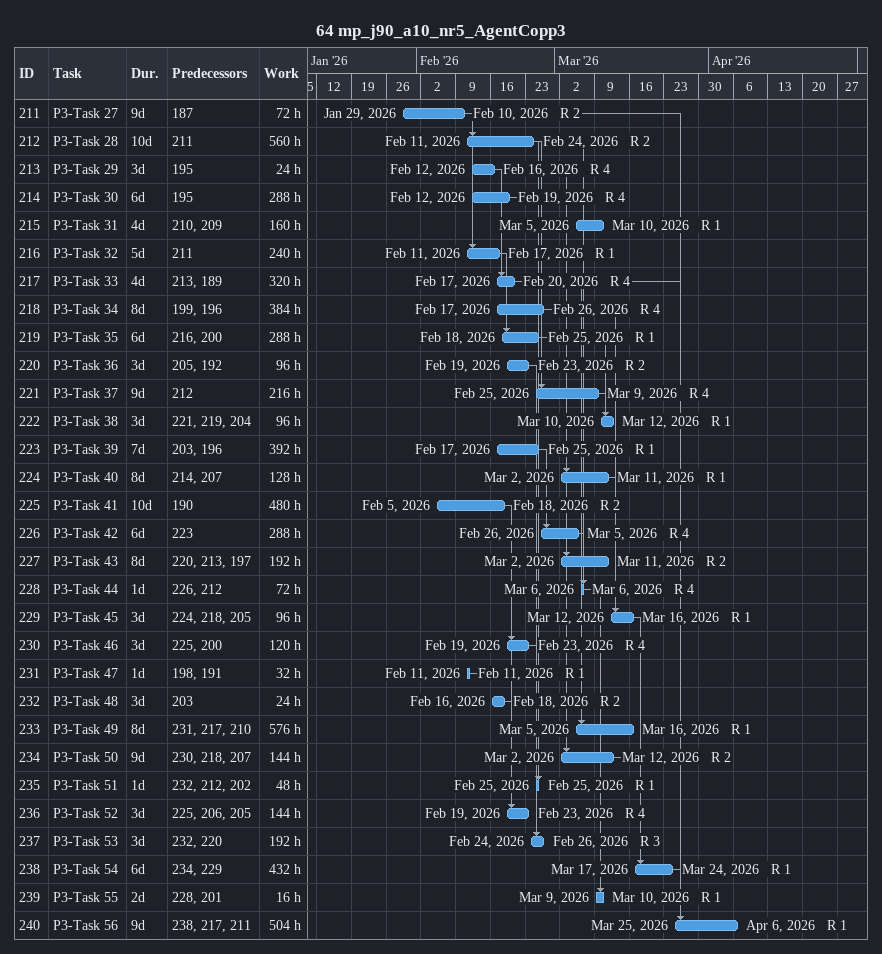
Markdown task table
64 mp_j90_a10_nr5_AgentCopp3

| ID | Task | Duration | Start | Finish | Predecessors | Resources | Work (h) |
|---|---|---|---|---|---|---|---|
| 211 | P3-Task 27 | 9d | 2026-01-29 | 2026-02-10 | 187 | R 2 | 72 |
| 212 | P3-Task 28 | 10d | 2026-02-11 | 2026-02-24 | 211 | R 2 | 560 |
| 213 | P3-Task 29 | 3d | 2026-02-12 | 2026-02-16 | 195 | R 4 | 24 |
| 214 | P3-Task 30 | 6d | 2026-02-12 | 2026-02-19 | 195 | R 4 | 288 |
| 215 | P3-Task 31 | 4d | 2026-03-05 | 2026-03-10 | 210, 209 | R 1 | 160 |
| 216 | P3-Task 32 | 5d | 2026-02-11 | 2026-02-17 | 211 | R 1 | 240 |
| 217 | P3-Task 33 | 4d | 2026-02-17 | 2026-02-20 | 213, 189 | R 4 | 320 |
| 218 | P3-Task 34 | 8d | 2026-02-17 | 2026-02-26 | 199, 196 | R 4 | 384 |
| 219 | P3-Task 35 | 6d | 2026-02-18 | 2026-02-25 | 216, 200 | R 1 | 288 |
| 220 | P3-Task 36 | 3d | 2026-02-19 | 2026-02-23 | 205, 192 | R 2 | 96 |
| 221 | P3-Task 37 | 9d | 2026-02-25 | 2026-03-09 | 212 | R 4 | 216 |
| 222 | P3-Task 38 | 3d | 2026-03-10 | 2026-03-12 | 221, 219, 204 | R 1 | 96 |
| 223 | P3-Task 39 | 7d | 2026-02-17 | 2026-02-25 | 203, 196 | R 1 | 392 |
| 224 | P3-Task 40 | 8d | 2026-03-02 | 2026-03-11 | 214, 207 | R 1 | 128 |
| 225 | P3-Task 41 | 10d | 2026-02-05 | 2026-02-18 | 190 | R 2 | 480 |
| 226 | P3-Task 42 | 6d | 2026-02-26 | 2026-03-05 | 223 | R 4 | 288 |
| 227 | P3-Task 43 | 8d | 2026-03-02 | 2026-03-11 | 220, 213, 197 | R 2 | 192 |
| 228 | P3-Task 44 | 1d | 2026-03-06 | 2026-03-06 | 226, 212 | R 4 | 72 |
| 229 | P3-Task 45 | 3d | 2026-03-12 | 2026-03-16 | 224, 218, 205 | R 1 | 96 |
| 230 | P3-Task 46 | 3d | 2026-02-19 | 2026-02-23 | 225, 200 | R 4 | 120 |
| 231 | P3-Task 47 | 1d | 2026-02-11 | 2026-02-11 | 198, 191 | R 1 | 32 |
| 232 | P3-Task 48 | 3d | 2026-02-16 | 2026-02-18 | 203 | R 2 | 24 |
| 233 | P3-Task 49 | 8d | 2026-03-05 | 2026-03-16 | 231, 217, 210 | R 1 | 576 |
| 234 | P3-Task 50 | 9d | 2026-03-02 | 2026-03-12 | 230, 218, 207 | R 2 | 144 |
| 235 | P3-Task 51 | 1d | 2026-02-25 | 2026-02-25 | 232, 212, 202 | R 1 | 48 |
| 236 | P3-Task 52 | 3d | 2026-02-19 | 2026-02-23 | 225, 206, 205 | R 4 | 144 |
| 237 | P3-Task 53 | 3d | 2026-02-24 | 2026-02-26 | 232, 220 | R 3 | 192 |
| 238 | P3-Task 54 | 6d | 2026-03-17 | 2026-03-24 | 234, 229 | R 1 | 432 |
| 239 | P3-Task 55 | 2d | 2026-03-09 | 2026-03-10 | 228, 201 | R 1 | 16 |
| 240 | P3-Task 56 | 9d | 2026-03-25 | 2026-04-06 | 238, 217, 211 | R 1 | 504 |
